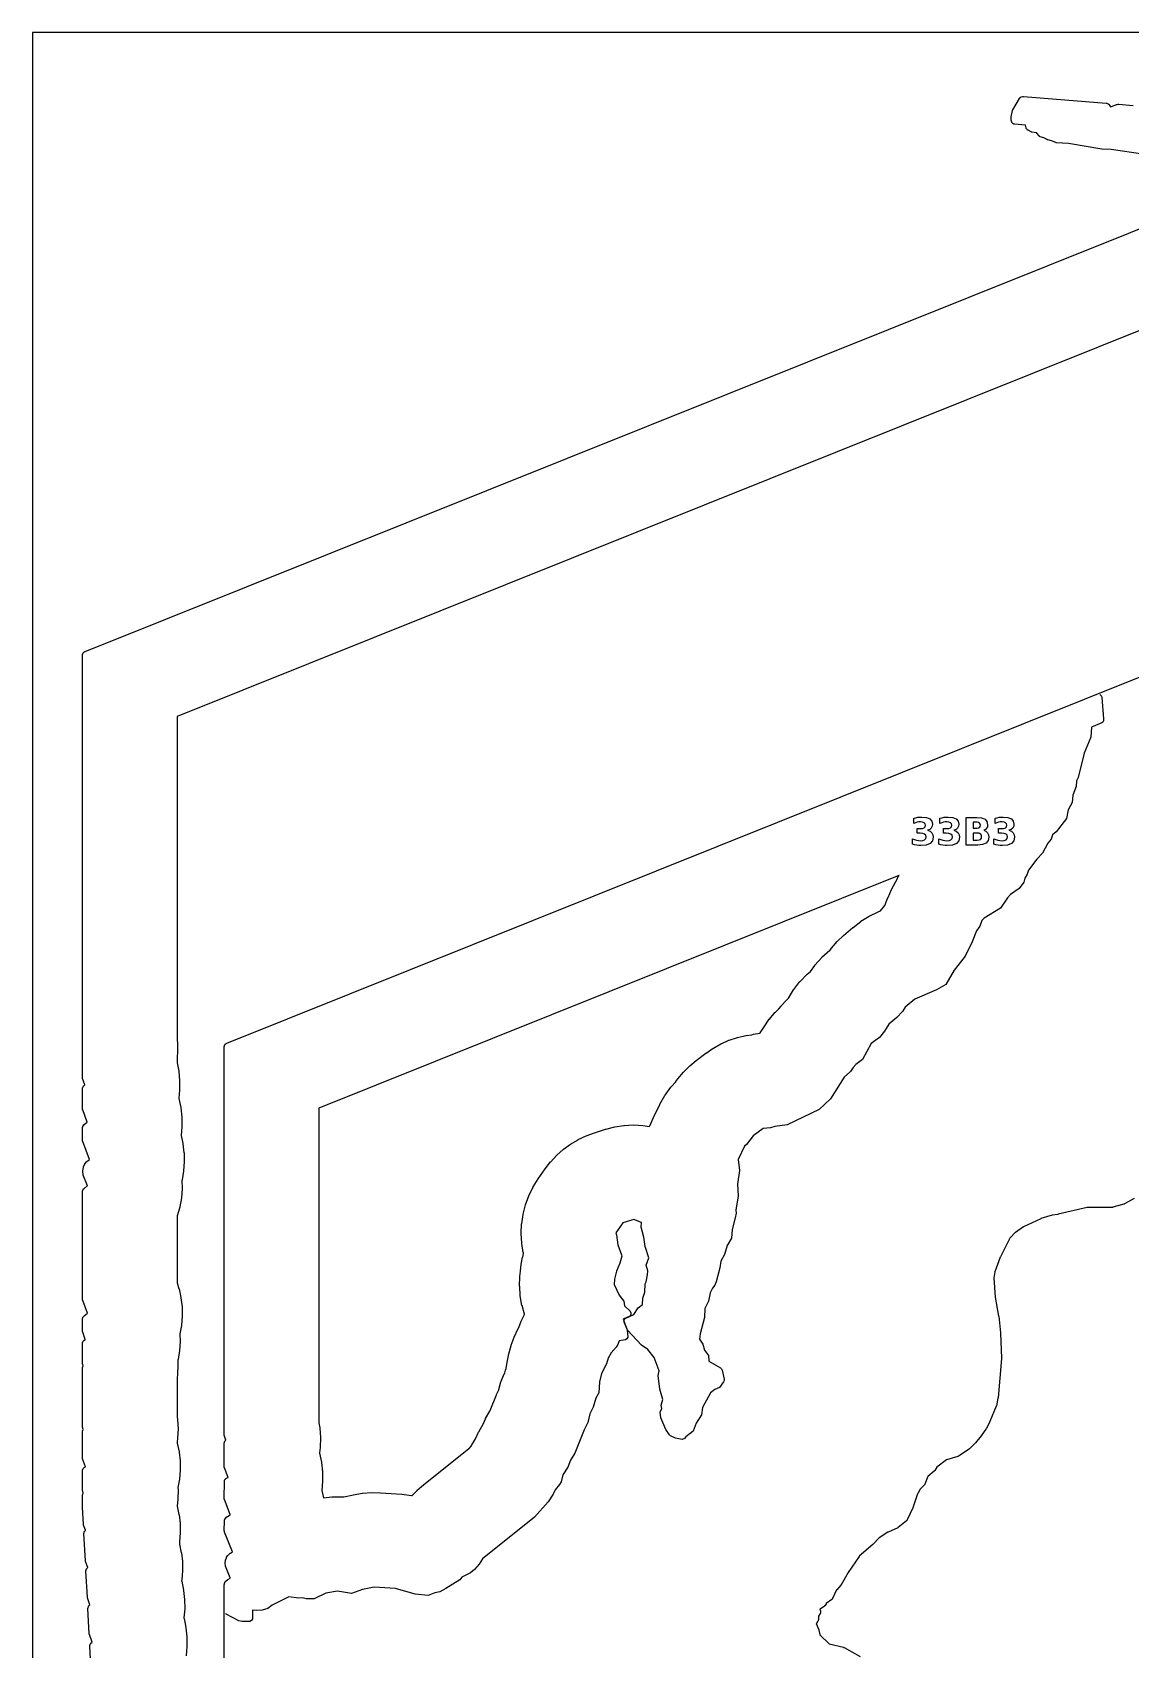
# Model space of a CAD drawing. Header units: millimetres. Extents: x 0 to 841, y 0 to 594.
# Drawn here: x 0 to 232.5, y 251.7 to 594 of the extents above; entities that cross this region are included whole.
import ezdxf

# ---------------------------------------------------------------- set-up
doc = ezdxf.new("R2010")
doc.units = ezdxf.units.MM
for name, color, linetype in [('CUT', 1, 'Continuous'), ('ENGRAVE', 5, 'Continuous'), ('SHEET_EDGE_DO_NOT_CUT', 8, 'Continuous')]:
    doc.layers.add(name, color=color, linetype=linetype)

msp = doc.modelspace()

# ---------------------------------------------------------------- linework, layer by layer
at = {"layer": 'CUT'}
for points in [[(235.01, 568.19), (228.36, 569.19), (228.34, 569.2), (226.43, 569.3), (226.38, 569.31), (219.33, 570.48), (219.3, 570.48), (216.79, 570.62), (216.74, 570.63), (216.7, 570.64), (216.66, 570.65), (216.61, 570.67), (215.73, 571.06), (215.71, 571.07), (215.7, 571.07), (214.92, 571.23), (214.86, 571.24), (214.81, 571.26), (214.76, 571.29), (214.07, 571.69), (214.06, 571.7), (214.05, 571.7), (213.33, 571.89), (213.28, 571.91), (213.24, 571.92), (213.2, 571.95), (213.16, 571.97), (213.12, 572), (213.09, 572.03), (213.06, 572.07), (212.57, 572.69), (212.56, 572.7), (212.55, 572.7), (211.56, 572.87), (211.51, 572.88), (211.46, 572.9), (211.41, 572.92), (210.73, 573.28), (210.68, 573.31), (210.64, 573.33), (210.61, 573.37), (210.57, 573.41), (210.44, 573.57), (210.41, 573.6), (210.39, 573.64), (210.37, 573.68), (210.35, 573.73), (210.34, 573.77), (210.21, 574.36), (210.21, 574.37), (210.19, 574.37), (207.89, 574.56), (207.84, 574.57), (207.79, 574.58), (207.75, 574.59), (207.63, 574.64), (207.59, 574.66), (207.54, 574.69), (207.5, 574.72), (207.47, 574.75), (207.41, 574.8), (207.38, 574.84), (207.35, 574.88), (207.33, 574.92), (207.3, 574.96), (207.29, 575.01), (207.16, 575.4), (207.15, 575.44), (207.15, 575.49), (207.14, 575.53), (207.13, 575.96), (207.13, 576), (207.13, 576.05), (207.14, 576.09), (207.47, 577.48), (207.48, 577.52), (207.5, 577.57), (207.52, 577.61), (208.94, 580.03), (208.98, 580.07), (209.01, 580.12), (209.08, 580.19), (209.11, 580.22), (209.15, 580.25), (209.19, 580.28), (209.23, 580.3), (209.27, 580.32), (209.31, 580.33), (209.59, 580.41), (209.63, 580.42), (209.67, 580.42), (209.72, 580.43), (209.76, 580.42), (227.3, 579.01), (227.35, 579.01), (227.4, 578.99), (227.46, 578.97), (227.69, 578.87), (227.73, 578.85), (227.77, 578.82), (227.81, 578.79), (227.85, 578.76), (227.88, 578.72), (227.91, 578.68), (228.21, 578.21), (228.22, 578.2), (228.23, 578.21), (229.49, 578.73), (229.55, 578.75), (229.61, 578.76), (229.83, 578.8), (229.89, 578.8), (229.95, 578.8), (233, 578.54)], [(18.92, 125.68), (12.19, 252.47), (12.19, 252.52), (12.19, 252.57), (12.2, 252.62), (12.25, 252.82), (12.27, 252.87), (12.29, 252.91), (12.31, 252.96), (12.34, 253), (12.37, 253.04), (12.41, 253.08), (12.67, 253.3), (12.68, 253.3), (12.68, 253.32), (12.08, 254.94), (12.06, 254.99), (12.05, 255.04), (12.05, 255.09), (11.77, 260.45), (11.77, 260.5), (11.77, 260.55), (11.78, 260.59), (11.8, 260.64), (11.86, 260.83), (11.88, 260.87), (11.9, 260.91), (11.93, 260.95), (11.95, 260.99), (11.99, 261.02), (12.02, 261.05), (12.2, 261.19), (12.2, 261.2), (12.2, 261.21), (11.67, 262.67), (11.65, 262.72), (11.64, 262.77), (11.64, 262.82), (11.35, 268.38), (11.35, 268.44), (11.35, 268.5), (11.36, 268.55), (11.4, 268.68), (11.42, 268.73), (11.44, 268.78), (11.47, 268.82), (11.5, 268.86), (11.53, 268.9), (11.72, 269.09), (11.73, 269.09), (11.72, 269.11), (11.26, 270.4), (11.24, 270.45), (11.23, 270.5), (11.23, 270.54), (10.92, 276.31), (10.92, 276.36), (10.93, 276.42), (10.94, 276.47), (10.98, 276.61), (11, 276.66), (11.02, 276.7), (11.04, 276.74), (11.07, 276.78), (11.1, 276.82), (11.25, 276.98), (11.26, 276.99), (11.25, 277), (10.86, 278.06), (10.84, 278.1), (10.83, 278.15), (10.82, 278.2), (10.63, 281.89), (10.63, 281.92), (10.63, 284.38), (10.63, 284.43), (10.64, 284.48), (10.65, 284.53), (10.67, 284.57), (10.79, 284.87), (10.79, 284.88), (10.79, 284.9), (10.65, 285.4), (10.63, 285.44), (10.63, 285.49), (10.63, 285.54), (10.63, 289.62), (10.63, 289.67), (10.64, 289.73), (10.65, 289.78), (10.67, 289.83), (10.77, 290.04), (10.79, 290.08), (10.81, 290.12), (10.84, 290.16), (10.87, 290.19), (10.9, 290.22), (10.94, 290.25), (11.23, 290.45), (11.24, 290.45), (11.24, 290.46), (10.65, 292.09), (10.64, 292.13), (10.63, 292.17), (10.63, 292.22), (10.63, 292.26), (10.63, 297.82), (10.63, 297.88), (10.64, 297.93), (10.65, 297.98), (10.77, 298.33), (10.77, 298.35), (10.77, 298.36), (10.64, 298.79), (10.63, 298.84), (10.63, 298.88), (10.63, 298.93), (10.63, 311.31), (10.63, 311.36), (10.64, 311.41), (10.65, 311.46), (10.76, 311.8), (10.76, 311.82), (10.76, 311.83), (10.64, 312.25), (10.63, 312.29), (10.63, 312.33), (10.63, 312.38), (10.63, 316.54), (10.63, 316.59), (10.64, 316.64), (10.65, 316.69), (10.72, 316.9), (10.73, 316.95), (10.76, 316.99), (10.79, 317.04), (10.82, 317.08), (10.85, 317.11), (10.89, 317.15), (11.21, 317.38), (11.22, 317.39), (11.21, 317.4), (10.66, 318.91), (10.65, 318.96), (10.64, 319), (10.63, 319.04), (10.63, 319.09), (10.63, 321.68), (10.63, 321.73), (10.64, 321.79), (10.67, 321.94), (10.68, 321.99), (10.7, 322.04), (10.72, 322.08), (10.74, 322.12), (10.84, 322.26), (10.87, 322.3), (10.9, 322.34), (10.94, 322.38), (11.65, 322.95), (11.66, 322.96), (11.66, 322.97), (10.66, 325.64), (10.64, 325.69), (10.63, 325.73), (10.63, 325.77), (10.63, 325.82), (10.63, 348.65), (10.63, 348.71), (10.64, 348.77), (10.68, 348.95), (10.7, 348.99), (10.71, 349.04), (10.74, 349.08), (10.76, 349.12), (10.85, 349.25), (10.88, 349.29), (10.91, 349.32), (10.95, 349.35), (11.63, 349.89), (11.64, 349.9), (11.64, 349.91), (10.77, 352.18), (10.76, 352.24), (10.74, 352.3), (10.67, 352.94), (10.66, 353), (10.67, 353.05), (10.67, 353.1), (10.83, 353.87), (10.84, 353.92), (10.86, 353.97), (11.1, 354.51), (11.12, 354.55), (11.14, 354.59), (11.16, 354.62), (11.45, 354.98), (11.48, 355.01), (11.51, 355.04), (11.55, 355.07), (12.08, 355.46), (12.09, 355.46), (12.08, 355.48), (10.66, 359.26), (10.64, 359.31), (10.63, 359.35), (10.63, 359.4), (10.63, 359.44), (10.64, 362.21), (10.64, 362.25), (10.65, 362.3), (10.66, 362.34), (10.68, 362.38), (10.69, 362.43), (10.72, 362.47), (10.92, 362.79), (10.94, 362.83), (10.97, 362.86), (11.01, 362.9), (11.04, 362.92), (11.6, 363.35), (11.61, 363.36), (11.61, 363.37), (10.66, 365.95), (10.64, 365.99), (10.63, 366.03), (10.63, 366.08), (10.63, 366.12), (10.63, 370.49), (10.63, 370.54), (10.64, 370.59), (10.65, 370.63), (10.66, 370.68), (10.73, 370.85), (10.75, 370.89), (10.77, 370.93), (10.8, 370.97), (10.83, 371), (10.86, 371.03), (10.89, 371.06), (11.13, 371.24), (11.14, 371.25), (11.13, 371.26), (10.65, 372.63), (10.64, 372.68), (10.63, 372.74), (10.63, 372.79), (10.64, 462.29), (10.64, 462.34), (10.65, 462.38), (10.66, 462.43), (10.67, 462.47), (10.69, 462.51), (10.74, 462.63), (10.77, 462.67), (10.8, 462.71), (10.83, 462.75), (10.86, 462.78), (10.9, 462.81), (11.05, 462.92), (11.08, 462.94), (11.12, 462.96), (11.15, 462.98), (249.15, 558.37)], [(239.45, 532.93), (30.66, 449.25), (30.65, 449.25), (30.65, 449.24), (30.63, 380.84), (30.63, 380.81), (30.7, 380), (30.71, 379.95), (30.69, 378), (30.69, 377.95), (30.63, 377.38), (30.63, 377.35), (30.63, 375.98), (30.63, 375.97), (30.63, 375.95), (30.98, 374.15), (30.99, 374.1), (31.18, 372.18), (31.18, 372.13), (31.17, 370.21), (31.17, 370.16), (31, 368.48), (31, 368.47), (31, 368.46), (31.02, 368.42), (31.03, 368.37), (31.43, 366.45), (31.44, 366.4), (31.64, 364.45), (31.65, 364.4), (31.66, 362.44), (31.65, 362.39), (31.48, 360.57), (31.48, 360.56), (31.48, 360.55), (31.86, 358.83), (31.87, 358.78), (32.09, 356.91), (32.1, 356.87), (32.14, 354.99), (32.14, 354.94), (32.01, 353.07), (32, 353.02), (31.69, 351.16), (31.68, 351.12), (31.66, 351.05), (31.66, 351.04), (31.66, 351.03), (31.69, 349.33), (31.69, 349.28), (31.54, 347.37), (31.54, 347.32), (31.2, 345.43), (31.19, 345.38), (30.67, 343.54), (30.66, 343.49), (30.63, 343.42), (30.63, 343.41), (30.63, 343.4), (30.63, 329.42), (30.63, 329.41), (30.63, 329.39), (31.03, 328.13), (31.05, 328.08), (31.45, 326.23), (31.46, 326.18), (31.68, 324.29), (31.68, 324.24), (31.71, 322.34), (31.71, 322.29), (31.56, 320.4), (31.56, 320.35), (31.23, 318.54), (31.23, 318.53), (31.23, 318.51), (31.27, 316.98), (31.27, 316.93), (31.15, 315.07), (31.14, 315.02), (30.83, 313.17), (30.82, 313.13), (30.77, 312.93), (30.77, 312.91), (30.77, 312.9), (30.82, 311.97), (30.82, 311.92), (30.75, 310.06), (30.74, 310.01), (30.63, 309.17), (30.63, 309.14), (30.63, 301.05), (30.63, 301.04), (30.63, 301.03), (30.72, 300.43), (30.72, 300.38), (30.83, 298.49), (30.83, 298.44), (30.75, 296.55), (30.75, 296.5), (30.63, 295.63), (30.63, 295.6), (30.63, 295.59), (30.63, 295.57), (30.63, 295.56), (30.66, 295.46), (30.67, 295.42), (31.05, 293.6), (31.06, 293.55), (31.26, 291.7), (31.27, 291.66), (31.3, 289.8), (31.29, 289.75), (31.15, 287.9), (31.14, 287.85), (30.81, 286.02), (30.81, 285.99), (30.81, 285.99), (30.81, 285.98), (30.84, 285.61), (30.84, 285.56), (30.82, 283.66), (30.82, 283.61), (30.65, 282.09), (30.65, 282.08), (30.65, 282.07), (31.03, 280.34), (31.04, 280.3), (31.26, 278.42), (31.27, 278.37), (31.31, 276.49), (31.31, 276.44), (31.17, 274.56), (31.17, 274.51), (31.12, 274.22), (31.12, 274.21), (31.12, 274.19), (31.14, 274.14), (31.15, 274.09), (31.53, 272.26), (31.54, 272.22), (31.75, 270.36), (31.75, 270.31), (31.78, 268.44), (31.78, 268.39), (31.63, 266.52), (31.62, 266.48), (31.6, 266.32), (31.59, 266.31), (31.6, 266.3), (31.61, 266.25), (31.62, 266.21), (32.02, 264.33), (32.02, 264.28), (32.23, 262.37), (32.23, 262.32), (32.25, 260.4), (32.25, 260.36), (32.08, 258.44), (32.08, 258.42), (32.08, 258.4), (32.08, 258.39), (32.08, 258.37), (32.1, 258.32), (32.49, 256.42), (32.5, 256.37), (32.71, 254.44), (32.71, 254.39), (32.73, 252.45), (32.72, 252.4), (32.54, 250.46)], [(40.63, 243.36), (40.63, 265.45), (40.63, 265.51), (40.64, 265.57), (40.68, 265.75), (40.7, 265.8), (40.71, 265.85), (40.74, 265.89), (40.76, 265.93), (40.95, 266.2), (40.98, 266.24), (41.02, 266.27), (41.29, 266.53), (41.34, 266.57), (41.38, 266.6), (41.87, 266.89), (41.88, 266.89), (41.88, 266.9), (40.91, 269.38), (40.9, 269.44), (40.88, 269.49), (40.81, 270.02), (40.81, 270.08), (40.81, 270.14), (40.85, 270.57), (40.86, 270.63), (40.88, 270.69), (41.06, 271.18), (41.08, 271.24), (41.11, 271.29), (41.35, 271.65), (41.39, 271.7), (41.43, 271.74), (41.82, 272.1), (41.87, 272.14), (41.92, 272.17), (42.35, 272.41), (42.36, 272.41), (42.36, 272.42), (40.7, 276.59), (40.68, 276.63), (40.67, 276.68), (40.64, 276.86), (40.63, 276.91), (40.63, 276.96), (40.66, 279.02), (40.66, 279.07), (40.67, 279.12), (40.68, 279.16), (40.7, 279.2), (40.72, 279.25), (40.74, 279.29), (40.77, 279.32), (41.14, 279.81), (41.17, 279.84), (41.21, 279.87), (41.24, 279.9), (41.28, 279.93), (41.88, 280.3), (41.89, 280.3), (41.88, 280.31), (40.66, 283.53), (40.64, 283.57), (40.63, 283.61), (40.63, 283.66), (40.63, 283.71), (40.64, 287.35), (40.64, 287.4), (40.65, 287.45), (40.66, 287.5), (40.68, 287.54), (40.7, 287.59), (40.79, 287.75), (40.82, 287.8), (40.86, 287.84), (40.89, 287.88), (40.93, 287.91), (40.98, 287.94), (41.4, 288.19), (41.41, 288.19), (41.41, 288.2), (40.66, 290.23), (40.64, 290.27), (40.63, 290.31), (40.63, 290.36), (40.63, 290.4), (40.63, 295.47), (40.63, 295.52), (40.64, 295.57), (40.65, 295.62), (40.69, 295.74), (40.71, 295.79), (40.73, 295.83), (40.76, 295.88), (40.79, 295.92), (40.93, 296.07), (40.94, 296.08), (40.93, 296.09), (40.65, 296.93), (40.64, 296.99), (40.63, 297.04), (40.63, 297.09), (40.63, 379.32), (40.63, 379.37), (40.64, 379.42), (40.66, 379.56), (40.68, 379.61), (40.69, 379.66), (40.71, 379.7), (40.74, 379.75), (40.79, 379.82), (40.82, 379.86), (40.86, 379.9), (40.89, 379.93), (40.93, 379.96), (41.06, 380.04), (41.1, 380.07), (41.14, 380.09), (248.72, 463.29)], [(233.22, 347.18), (231.12, 346.06), (231.07, 346.03), (231.02, 346.02), (228.69, 345.35), (228.65, 345.34), (228.6, 345.33), (228.56, 345.33), (223.3, 345.29), (223.29, 345.29), (223.27, 345.29), (217.11, 343.87), (217.06, 343.86), (215.84, 343.7), (215.83, 343.7), (215.82, 343.7), (213.44, 342.95), (213.41, 342.94), (209.79, 341.2), (209.78, 341.2), (209.77, 341.19), (208.05, 340.03), (208.04, 340.02), (208.03, 340.01), (206.99, 338.96), (206.98, 338.95), (206.97, 338.94), (204.88, 334.85), (204.86, 334.82), (203.72, 331.7), (203.71, 331.7), (203.71, 331.69), (203.46, 330.45), (203.46, 330.44), (203.46, 330.43), (203.76, 326.36), (203.77, 326.34), (204.51, 322.34), (204.52, 322.31), (204.91, 318.75), (204.91, 318.72), (205.11, 313.39), (205.11, 313.33), (204.38, 305.04), (204.37, 304.98), (204.04, 303.33), (204.02, 303.28), (204.01, 303.24), (202.66, 300.01), (202.64, 299.97), (201.86, 298.48), (201.82, 298.42), (200.79, 297), (200.78, 296.98), (199.64, 295.53), (199.59, 295.48), (198.32, 294.24), (198.28, 294.2), (198.25, 294.18), (196.01, 292.69), (195.97, 292.66), (195.93, 292.64), (195.88, 292.62), (193.51, 291.94), (193.5, 291.93), (193.49, 291.92), (191.45, 290.36), (191.44, 290.36), (191.43, 290.35), (191.01, 289.65), (190.98, 289.6), (190.94, 289.56), (190.9, 289.52), (189.55, 288.39), (189.54, 288.38), (189.54, 288.37), (188.9, 286.79), (188.88, 286.74), (188.86, 286.7), (188.83, 286.66), (188.8, 286.63), (187.93, 285.72), (187.92, 285.7), (187.91, 285.69), (187.38, 284.75), (187.37, 284.74), (187.37, 284.73), (186.45, 281.95), (186.43, 281.89), (185.18, 279.2), (185.16, 279.16), (185.14, 279.12), (185.11, 279.08), (185.08, 279.05), (185.04, 279.02), (183.27, 277.61), (183.22, 277.58), (183.17, 277.55), (181.11, 276.58), (181.08, 276.57), (179.26, 275.43), (179.25, 275.43), (179.24, 275.42), (177.95, 274.05), (177.91, 274.01), (175, 271.49), (174.99, 271.48), (174.98, 271.47), (172.65, 268.09), (172.64, 268.07), (171.17, 265.48), (171.14, 265.44), (171.11, 265.39), (170.24, 264.42), (170.23, 264.41), (170.22, 264.4), (169.38, 262.56), (169.36, 262.52), (169.33, 262.48), (169.3, 262.44), (169.26, 262.4), (169.22, 262.37), (168.01, 261.48), (168, 261.47), (168, 261.46), (167.77, 261.11), (167.74, 261.07), (167.71, 261.03), (167.68, 261), (167.64, 260.97), (166.71, 260.31), (166.7, 260.3), (166.7, 260.29), (166.82, 259.87), (166.83, 259.83), (166.83, 259.78), (166.84, 259.74), (166.83, 259.69), (166.83, 259.62), (166.82, 259.57), (166.81, 259.52), (166.79, 259.48), (166.77, 259.43), (166.74, 259.39), (166.37, 258.85), (166.37, 258.84), (166.37, 258.83), (166.36, 258.03), (166.35, 257.99), (166.35, 257.94), (166.34, 257.9), (166.32, 257.85), (166.3, 257.81), (166.28, 257.77), (166.25, 257.73), (165.93, 257.3), (165.92, 257.29), (165.92, 257.28), (166.46, 255.94), (166.47, 255.89), (166.48, 255.84), (166.65, 254.91), (166.65, 254.89), (166.66, 254.89), (168.61, 253), (168.62, 252.99), (168.63, 252.99), (171.67, 252.23), (171.71, 252.22), (171.75, 252.2), (171.79, 252.19), (175.21, 250.32)]]:
    msp.add_lwpolyline(points, dxfattribs=at)
msp.add_lwpolyline([(80.41, 284.37), (81.44, 285.45), (81.48, 285.48), (82.79, 286.62), (82.81, 286.64), (92.41, 294.29), (92.42, 294.3), (92.43, 294.31), (92.93, 294.88), (92.93, 294.89), (92.94, 294.89), (92.95, 294.92), (93.8, 296.33), (93.81, 296.36), (94.45, 297.79), (94.47, 297.84), (95.48, 299.57), (95.49, 299.6), (95.92, 300.58), (95.94, 300.63), (96.81, 302.21), (96.82, 302.23), (96.86, 302.3), (96.86, 302.31), (96.87, 302.32), (98.21, 305.67), (98.22, 305.7), (98.7, 306.75), (98.7, 306.76), (98.7, 306.76), (99.1, 308.14), (99.11, 308.19), (99.89, 310.1), (99.9, 310.12), (99.97, 310.27), (99.98, 310.3), (100.16, 310.86), (100.16, 310.88), (100.3, 311.24), (100.3, 311.26), (100.3, 311.27), (100.49, 312.57), (100.49, 312.61), (100.86, 314.34), (100.87, 314.36), (101.32, 316.11), (101.34, 316.16), (101.95, 317.85), (101.97, 317.89), (102.74, 319.53), (102.75, 319.55), (103.03, 320.08), (103.04, 320.11), (103.39, 321.07), (103.41, 321.11), (104.15, 322.69), (104.16, 322.71), (104.16, 322.72), (103.64, 324.55), (103.63, 324.6), (103.28, 326.58), (103.28, 326.63), (103.14, 328.64), (103.13, 328.69), (103.2, 330.71), (103.2, 330.74), (103.3, 331.84), (103.3, 331.86), (103.48, 333.32), (103.49, 333.35), (103.77, 334.79), (103.78, 334.81), (103.96, 335.56), (103.96, 335.57), (103.96, 335.59), (103.93, 335.7), (103.91, 335.75), (103.59, 337.72), (103.59, 337.77), (103.47, 339.77), (103.47, 339.82), (103.56, 341.83), (103.57, 341.88), (103.86, 343.86), (103.87, 343.91), (104.37, 345.85), (104.38, 345.9), (105.07, 347.78), (105.09, 347.82), (105.98, 349.62), (106, 349.67), (107.07, 351.38), (107.08, 351.4), (108.54, 353.48), (108.55, 353.5), (109.68, 354.96), (109.71, 355), (110.96, 356.34), (110.99, 356.37), (112.36, 357.59), (112.4, 357.62), (113.88, 358.7), (113.92, 358.72), (115.49, 359.66), (115.53, 359.69), (117.19, 360.47), (117.23, 360.49), (118.96, 361.12), (118.99, 361.13), (121.34, 361.87), (121.36, 361.87), (123.25, 362.36), (123.3, 362.37), (125.21, 362.67), (125.26, 362.67), (127.2, 362.78), (127.25, 362.78), (129.18, 362.69), (129.23, 362.69), (130.62, 362.48), (130.63, 362.48), (130.64, 362.49), (130.65, 362.55), (130.67, 362.59), (131.43, 364.35), (131.44, 364.37), (132.8, 367.12), (132.81, 367.14), (133.87, 369.01), (133.9, 369.06), (135.15, 370.79), (135.18, 370.84), (136.16, 371.92), (136.17, 371.94), (136.61, 372.52), (136.63, 372.54), (137.78, 373.93), (137.81, 373.96), (139.08, 375.23), (139.12, 375.26), (140.51, 376.42), (140.52, 376.43), (142.57, 377.98), (142.59, 377.99), (144.1, 379.03), (144.14, 379.05), (145.74, 379.93), (145.78, 379.95), (147.44, 380.69), (147.49, 380.7), (149.22, 381.28), (149.26, 381.29), (151.03, 381.7), (151.08, 381.71), (152.29, 381.87), (152.3, 381.87), (152.31, 381.87), (152.61, 381.96), (152.66, 381.97), (153.97, 382.2), (153.98, 382.2), (153.99, 382.21), (154.04, 382.23), (154.05, 382.23), (154.05, 382.24), (154.86, 383.53), (154.88, 383.55), (155.97, 385.13), (156, 385.17), (157.24, 386.62), (157.28, 386.65), (157.98, 387.33), (158, 387.36), (158.46, 387.94), (158.49, 387.97), (159.62, 389.19), (159.64, 389.21), (159.99, 389.56), (160, 389.57), (160.01, 389.58), (161.13, 391.39), (161.16, 391.44), (162.47, 393.11), (162.5, 393.15), (163.98, 394.66), (164.02, 394.7), (164.7, 395.26), (164.71, 395.27), (164.72, 395.28), (165.58, 396.51), (165.62, 396.56), (167.08, 398.22), (167.12, 398.26), (168.78, 399.74), (168.8, 399.76), (168.82, 399.78), (168.83, 399.78), (168.83, 399.79), (169.12, 400.19), (169.15, 400.22), (170.33, 401.57), (170.37, 401.6), (171.68, 402.84), (171.7, 402.86), (173.68, 404.57), (173.7, 404.58), (175.32, 405.84), (175.36, 405.87), (177.09, 406.94), (177.14, 406.97), (178.98, 407.86), (179, 407.87), (179.52, 408.09), (179.53, 408.09), (179.54, 408.1), (180.41, 409.21), (180.42, 409.22), (180.43, 409.23), (180.58, 409.55), (180.59, 409.57), (181.09, 410.9), (181.1, 410.92), (181.81, 412.57), (181.83, 412.61), (182.68, 414.18), (182.7, 414.22), (182.87, 414.46), (182.87, 414.47), (182.88, 414.48), (183.11, 415.01), (183.13, 415.05), (183.42, 415.56), (183.43, 415.57), (183.42, 415.57), (60.64, 366.35), (60.63, 366.35), (60.63, 366.34), (60.63, 299.73), (60.63, 299.72), (60.63, 299.71), (60.82, 298.66), (60.82, 298.61), (60.97, 296.62), (60.98, 296.57), (60.92, 294.58), (60.92, 294.53), (60.77, 293.4), (60.77, 293.39), (60.78, 293.37), (60.79, 293.34), (60.8, 293.29), (61.2, 291.38), (61.21, 291.33), (61.42, 289.39), (61.42, 289.34), (61.44, 287.39), (61.44, 287.34), (61.26, 285.44), (61.26, 285.42), (61.26, 285.41), (61.61, 283.88), (61.61, 283.87), (61.62, 283.87), (63.37, 284.07), (63.42, 284.07), (65.56, 284.09), (65.61, 284.08), (65.89, 284.05), (65.91, 284.05), (65.92, 284.06), (67.96, 284.51), (67.98, 284.52), (69.84, 284.84), (69.88, 284.84), (71.75, 284.98), (71.79, 284.98), (73.67, 284.95), (73.7, 284.95), (78.19, 284.64), (78.22, 284.64), (80.25, 284.39), (80.31, 284.38), (80.39, 284.36), (80.4, 284.36), (80.41, 284.37)], close=True, dxfattribs=at)
at = {"layer": 'ENGRAVE'}
for points in [[(225.97, 453.84), (226.02, 453.83), (226.26, 453.55), (226.34, 453.27), (226.73, 448.69), (226.71, 448.31), (226.57, 448.04), (226.33, 447.85), (224.16, 446.98), (224.02, 444.84), (222.61, 441.46), (221.35, 436.32), (221.01, 435.59), (220.95, 434.4), (220.18, 432.56), (220.08, 431.04), (219.21, 429.48), (218.87, 427.63), (216.69, 424.84), (215.91, 424.17), (215.64, 423.29), (214.95, 422.39), (213.82, 420.26), (212.59, 419.04), (210.84, 416.7), (210.54, 415.86), (210.03, 415.02), (209.85, 414.19), (208.84, 412.81), (207.02, 411.57), (206.36, 410.86), (204.91, 408.62), (201.46, 406.52), (200.97, 406.01), (200.51, 404.81), (199.81, 403.86), (198.94, 401.55), (197.41, 398.48), (195.13, 395.56), (193.36, 392.52), (191.33, 391.36), (186.75, 389.43), (184.74, 387.7), (184.13, 386.78), (182.99, 385.5), (181.29, 384.14), (180.33, 382.59), (179.28, 381.25), (177.55, 379.98), (175.73, 376.65), (174.3, 375.58), (173.69, 374.97), (173.17, 374.1), (171.82, 372.92), (168.93, 368.32), (166.53, 366.03), (159.76, 362.8), (157.15, 362.48), (156.24, 362.16), (154.64, 362.02), (152.57, 360.46), (151.17, 358.62), (150.74, 358.27), (149.37, 355.5), (149.67, 353.16), (149.24, 350.26), (149.41, 347.79), (148.87, 344.75), (148.93, 344.12), (148.78, 343.1), (148.13, 340.65), (148, 338.82), (147.05, 337.27), (146.46, 335.37), (145.73, 333.98), (145.53, 332.57), (144.7, 329.57), (144.44, 328.85), (143.94, 328.25), (143.49, 327.27), (143.07, 325.51), (142.34, 323.9), (142.26, 322.01), (141.31, 318.55), (141.23, 317.43), (141.91, 316.36), (142.26, 315.15), (143.1, 313.99), (143.18, 312.82), (145.63, 311.39), (145.86, 311.18), (145.99, 310.9), (146.4, 308.99), (146.4, 308.69), (146.29, 308.41), (145.43, 307.21), (144.46, 306.78), (143.5, 306.1), (141.8, 302.98), (141.63, 301.41), (140.52, 299.68), (139.88, 298), (138.31, 296.79), (138.03, 296.39), (137.55, 296.22), (136.09, 296.52), (135.03, 296.98), (134.82, 297.17), (134.06, 298.32), (133.04, 300.78), (132.9, 301.99), (133.24, 302.8), (133.07, 303.47), (133.41, 304.65), (132.79, 306.89), (132.47, 309.78), (132.67, 310.73), (131.64, 313.56), (130.28, 315.26), (128.93, 316.18), (125.99, 319.33), (125.27, 321.07), (125.28, 321.5), (125.47, 321.81), (127.33, 322.63), (128.24, 324.08), (129.17, 324.76), (129.21, 326.1), (129.63, 327.42), (129.69, 329.12), (129.93, 329.59), (130.21, 331.03), (130.29, 331.89), (129.92, 333.12), (130.51, 334.67), (129.67, 337.03), (129.45, 339.03), (128.87, 341.16), (128.92, 342.12), (127.32, 342.78), (124.94, 342.04), (123.47, 339.93), (123.66, 339.51), (123.89, 337.41), (124.71, 335.31), (124.76, 335), (124.37, 333.51), (123.63, 331.84), (123.23, 330.15), (123.13, 329.02), (124.17, 326.75), (125.18, 325.5), (125.32, 324.52), (126.53, 323.38), (126.69, 323.05), (126.66, 322.6), (126.43, 322.31), (125.01, 321.7), (125.92, 319.41), (126.02, 317.86), (125.85, 317.53), (125.55, 317.32), (124.17, 317.08), (123.92, 316.28), (123.58, 315.74), (122.48, 314.58), (121.87, 313.43), (121.49, 312.21), (120.43, 310.2), (120.05, 308.44), (119.88, 306.12), (119.26, 304.93), (118.67, 303.04), (118.01, 301.62), (117.59, 299.83), (116.79, 298.28), (114.82, 293.35), (113.91, 291.84), (113.34, 290.34), (112.26, 288.7), (111.89, 287.28), (111.57, 286.69), (110.62, 285.55), (110.25, 284.61), (109.14, 283.04), (106.3, 279.78), (95.26, 270.99), (94.56, 269.83), (93.59, 268.71), (92.76, 268), (90.93, 267.06)], [(90.93, 267.06), (90.49, 266.5), (87.5, 264.66), (86.22, 264), (85.17, 263.76), (83.79, 263.19), (81.01, 263.5), (76.84, 264.69), (72.33, 264.99), (69.88, 264.45), (67.53, 263.64), (64.6, 264.11), (62.1, 263.68), (59.67, 262.49), (57.93, 262.48), (57.09, 262.68), (56.36, 262.61), (54.3, 262.93), (50.78, 261.18), (49.83, 260.45), (48.66, 260.1), (47.39, 260.02), (46.63, 260.12), (46.59, 258.24), (46.39, 257.92), (46, 257.72), (44.42, 257.68), (43.71, 257.85), (41.02, 259.27), (40.93, 259.37)]]:
    msp.add_lwpolyline(points, dxfattribs=at)
for points in [[(189.47, 425.15), (189.99, 424.94), (190.36, 424.62), (190.59, 424.19), (190.67, 423.66), (190.5, 422.9), (190.01, 422.34), (189.19, 422.01), (188.07, 421.89), (187.62, 421.91), (187.17, 421.97), (186.72, 422.06), (186.28, 422.18), (186.28, 423.34), (186.7, 423.16), (187.11, 423.02), (187.53, 422.94), (187.93, 422.92), (188.46, 422.97), (188.85, 423.12), (189.09, 423.38), (189.17, 423.72), (189.09, 424.07), (188.84, 424.32), (188.44, 424.48), (187.88, 424.53), (187.28, 424.53), (187.28, 425.5), (187.91, 425.5), (188.4, 425.54), (188.75, 425.67), (188.96, 425.9), (189.03, 426.21), (188.96, 426.51), (188.76, 426.73), (188.43, 426.87), (188, 426.92), (187.63, 426.9), (187.26, 426.83), (186.89, 426.73), (186.53, 426.59), (186.53, 427.69), (186.97, 427.8), (187.41, 427.88), (187.84, 427.93), (188.27, 427.94), (189.26, 427.85), (189.97, 427.57), (190.39, 427.1), (190.53, 426.45), (190.47, 425.98), (190.26, 425.61), (189.93, 425.33), (189.47, 425.15)], [(195.03, 425.15), (195.55, 424.94), (195.93, 424.62), (196.16, 424.19), (196.24, 423.66), (196.07, 422.9), (195.57, 422.34), (194.76, 422.01), (193.64, 421.89), (193.19, 421.91), (192.73, 421.97), (192.29, 422.06), (191.84, 422.18), (191.84, 423.34), (192.26, 423.16), (192.68, 423.02), (193.09, 422.94), (193.5, 422.92), (194.03, 422.97), (194.41, 423.12), (194.65, 423.38), (194.73, 423.72), (194.65, 424.07), (194.41, 424.32), (194, 424.48), (193.44, 424.53), (192.84, 424.53), (192.84, 425.5), (193.47, 425.5), (193.97, 425.54), (194.32, 425.67), (194.53, 425.9), (194.6, 426.21), (194.53, 426.51), (194.33, 426.73), (194, 426.87), (193.56, 426.92), (193.2, 426.9), (192.83, 426.83), (192.46, 426.73), (192.09, 426.59), (192.09, 427.69), (192.53, 427.8), (192.97, 427.88), (193.41, 427.93), (193.83, 427.94), (194.83, 427.85), (195.53, 427.57), (195.96, 427.1), (196.1, 426.45), (196.03, 425.98), (195.83, 425.61), (195.5, 425.33), (195.03, 425.15)], [(201.39, 425.13), (201.82, 424.93), (202.14, 424.61), (202.34, 424.19), (202.41, 423.68), (202.27, 422.94), (201.84, 422.42), (201.12, 422.11), (200.1, 422.01), (197.61, 422.01), (197.61, 427.84), (199.87, 427.84), (200.91, 427.75), (201.63, 427.47), (202.03, 426.99), (202.17, 426.3), (202.12, 425.9), (201.97, 425.57), (201.73, 425.31), (201.39, 425.13)], [(206.7, 425.15), (207.22, 424.94), (207.59, 424.62), (207.82, 424.19), (207.9, 423.66), (207.73, 422.9), (207.24, 422.34), (206.42, 422.01), (205.3, 421.89), (204.85, 421.91), (204.4, 421.97), (203.95, 422.06), (203.51, 422.18), (203.51, 423.34), (203.93, 423.16), (204.34, 423.02), (204.76, 422.94), (205.16, 422.92), (205.69, 422.97), (206.08, 423.12), (206.32, 423.38), (206.4, 423.72), (206.32, 424.07), (206.07, 424.32), (205.67, 424.48), (205.11, 424.53), (204.51, 424.53), (204.51, 425.5), (205.14, 425.5), (205.63, 425.54), (205.98, 425.67), (206.19, 425.9), (206.26, 426.21), (206.19, 426.51), (205.99, 426.73), (205.66, 426.87), (205.23, 426.92), (204.86, 426.9), (204.49, 426.83), (204.12, 426.73), (203.76, 426.59), (203.76, 427.69), (204.2, 427.8), (204.64, 427.88), (205.07, 427.93), (205.5, 427.94), (206.49, 427.85), (207.2, 427.57), (207.62, 427.1), (207.76, 426.45), (207.7, 425.98), (207.49, 425.61), (207.16, 425.33), (206.7, 425.15)], [(199.94, 425.58), (200.26, 425.62), (200.48, 425.74), (200.62, 425.93), (200.67, 426.2), (200.62, 426.46), (200.48, 426.66), (200.26, 426.78), (199.94, 426.82), (199.11, 426.82), (199.11, 425.58), (199.94, 425.58)], [(199.99, 423.03), (200.39, 423.08), (200.68, 423.22), (200.85, 423.46), (200.9, 423.8), (200.85, 424.13), (200.68, 424.37), (200.39, 424.51), (199.99, 424.56), (199.11, 424.56), (199.11, 423.03), (199.99, 423.03)]]:
    msp.add_lwpolyline(points, close=True, dxfattribs=at)
at = {"layer": 'SHEET_EDGE_DO_NOT_CUT'}
msp.add_lwpolyline([(0, 0), (841, 0), (841, 594), (0, 594)], close=True, dxfattribs=at)

doc.saveas('drawing.dxf')
